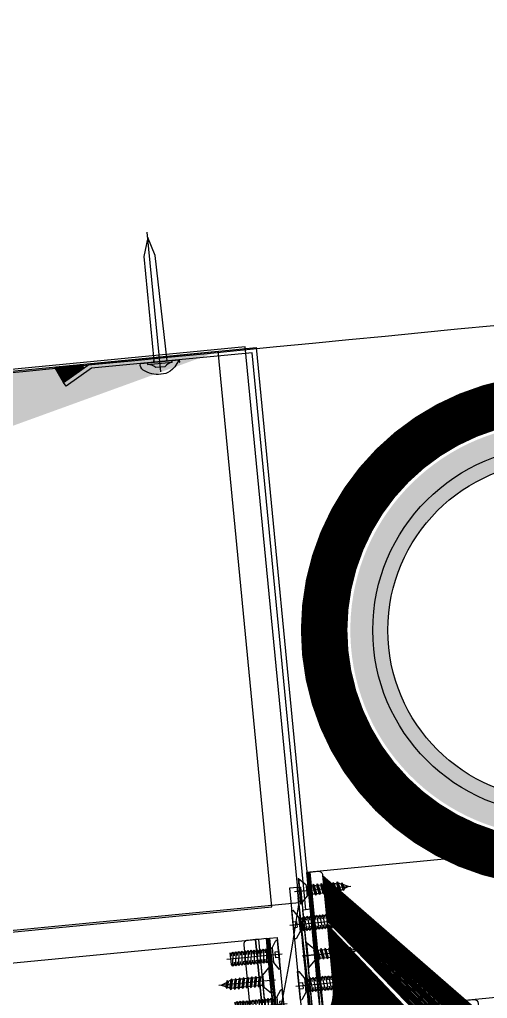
# Model space of a CAD drawing. Header units: inches. Extents: x 0 to 1813292486, y 0 to 3473589894.
# Drawn here: x 600651501.2 to 600651652, y 3473202965.8 to 3473203281.4 of the extents above; entities that cross this region are included whole.
import ezdxf
from ezdxf.enums import TextEntityAlignment as Align

# ---------------------------------------------------------------- set-up
doc = ezdxf.new("R2010")
doc.units = ezdxf.units.IN
doc.header["$LTSCALE"] = 1000
doc.header["$MEASUREMENT"] = 0
for name, pattern in [('AX-MALL-WALL-P02-QT$0$CENTER', [2, 1.25, -0.25, 0.25, -0.25]), ('AX-MALL-WALL-P02-QT$0$DASHED', [0.75, 0.5, -0.25]), ('AX-MALL-WALL-P02-QT$0$HIDDENX2', [0.75, 0.5, -0.25])]:
    doc.linetypes.add(name, pattern=pattern)
for name, color, linetype in [('A-Anno-Note', 241, 'Continuous'), ('AX-MALL-P02-200$0$A-Anno-Note', 241, 'Continuous'), ('AX-MALL-WALL-P02$0$A-Anno-Note', 241, 'Continuous'), ('AX-MALL-WALL-P02-QT$0$@F08_Hardware', 13, 'Continuous'), ('AX-MALL-WALL-P02-QT$0$A-Anno-Note', 241, 'Continuous'), ('AX-MALL-WALL-P02-QT$0$A-Detl-Patt', 8, 'Continuous'), ('AX-MALL-WALL-P02-QT$0$A-Detl-Thin', 131, 'Continuous'), ('AX-MALL-WALL-P02-QT$0$A-Wall', 2, 'Continuous'), ('AX-MALL-WALL-P02-QT$0$A-Wall-Patt', 13, 'Continuous'), ('AX-MALL-WALL-P02-QT$0$AX-14#-WALL-XT-100$0$A-Detl-Fine', 152, 'Continuous'), ('AX-MALL-WALL-P02-QT$0$DASH', 8, 'AX-MALL-WALL-P02-QT$0$DASHED'), ('AX-MALL-WALL-P02-QT$0$F23_Wall', 2, 'Continuous'), ('AX-MALL-WALL-P02-QT$0$GC', 2, 'Continuous'), ('AX-MALL-WALL-P02-QT$0$L18', 6, 'Continuous'), ('AX-MALL-WALL-P02-QT$0$M-Thin', 131, 'Continuous'), ('AX-MALL-WALL-P02-QT$0$SEAL', 95, 'Continuous'), ('AX-MALL-WALL-P02-QT$0$STAIR', 9, 'AX-MALL-WALL-P02-QT$0$DASHED'), ('AX-MALL-WALL-P02-QT$0$STSF', 2, 'Continuous'), ('AX-MALL-WALL-P02-QT$0$XC', 3, 'Continuous'), ('AX-MALL-WALL-P02-QT$0$zx', 1, 'AX-MALL-WALL-P02-QT$0$CENTER'), ('PX-MALL-P02-LG$0$P-Exsh', 31, 'Continuous'), ('PX-MALL-P02-LG$0$P-Hydt-Boxx', 221, 'Continuous'), ('PX-MALL-P02-LG$0$P-Hydt-Pipe', 221, 'Continuous'), ('PX-MALL-P02-LG$0$P-Pipe-Risr', 7, 'Continuous'), ('PX-MALL-P02-LG$0$P-Pipe-Risr-Arch', 6, 'Continuous'), ('PX-MALL-P02-LG$0$P-Pipe-Risr-W100', 6, 'Continuous'), ('PX-MALL-P02-LG$0$P-Pipe-Risr-W50', 6, 'Continuous')]:
    doc.layers.add(name, color=color, linetype=linetype)
doc.layers.add('AX-MALL-WALL-P02-QT$0$XC-T', color=4, linetype='Continuous', lineweight=40)
doc.styles.add('PX-MALL-P02-LG$0$jzfz', font='gbenor.shx', dxfattribs={"bigfont": 'gbcbig.shx'})

# ---------------------------------------------------------------- blocks, each defined once
blk = doc.blocks.new('AX-MALL-WALL-P02-QT$0$tj')
at = {"layer": 'AX-MALL-WALL-P02-QT$0$A-Detl-Patt'}
h = blk.add_hatch(dxfattribs=at)
h.set_pattern_fill('STEEL', color=256, scale=100.0000000000001, angle=50.43183869082386)
h.set_pattern_definition([(75.00000000004839, (-14278.19445574284, 156289.8254051208), (-153.3407249234246, 41.08752340989569), []), (75.00000000004839, (-14317.88195610046, 156358.5661673546), (-153.3407249234246, 41.08752340989569), [])])
edge = h.paths.add_edge_path()
edge.add_arc((274302.9537697641, 370915.3693751197), 354853.2281302969, 270.9601093956941, 275.9513128638887)
edge.add_line((311095.3180618286, 17974.67259407043), (323404.2928284407, 17664.898229599))
edge.add_arc((337498.5854798314, -5423.033113246463), 27049.98445535583, 84.4296474408203, 121.40245730350341, ccw=False)
edge.add_line((340124.270958662, 21499.21483898163), (352435.6233639717, 23411.5238032341))
edge.add_line((352435.6233639717, 23411.5238032341), (352460.3320846558, 23263.57286787033))
edge.add_arc((262948.9762239404, 558936.3422532297), 543099.989586636, 279.486523026639, 288.5053300047131)
edge.add_line((435325.042740941, 43917.80823612213), (435185.9318172932, 44187.60760259628))
edge.add_arc((262948.9762341097, 558936.342259489), 542799.9895904897, 279.51816553668203, 288.50044427399206, ccw=False)
edge.add_line((352706.5441896915, 23608.95860147476), (352681.7270303965, 23756.88773488998))
edge.add_line((352681.7270303965, 23756.88773488998), (340117.7681742907, 21803.84383869171))
edge.add_arc((337510.0970116529, -5455.006554111635), 27383.29552171703, 84.53552636432372, 121.2026843873002)
edge.add_line((323323.7129554749, 17967.02113437653), (311085.7617697716, 18275.00808191299))
edge.add_arc((274273.8104503512, 371474.5356685471), 355112.6948552598, 270.96411062040687, 275.9501261722048, ccw=False)
edge.add_line((280248.9759351015, 16412.11376953125), (280248.9759185314, 16111.96136569977))
blk = doc.blocks.new('AX-MALL-WALL-P02-QT$0$A$C002B55B7')
at = {"ltscale": 10}
h = blk.add_hatch(dxfattribs=at)
h.set_pattern_fill('ANSI32', color=1, scale=0.5, angle=1.272221872585407e-14)
h.set_pattern_definition([(44.99999999999999, (-15411800.43767611, -8863147.226349242), (-1.683798022700467, 1.683798022700466), []), (44.99999999999999, (-15411799.31514361, -8863147.226349242), (-1.683798022700467, 1.683798022700466), [])])
edge = h.paths.add_edge_path()
edge.add_line((0, 0), (0, 50))
edge.add_line((0, 50), (2.666666666045785, 50))
edge.add_arc((2.666666666045785, 48.66666666604578), 1.333333333954215, 0, 90, ccw=False)
edge.add_line((4, 48.66666666604578), (4, 9.5))
edge.add_arc((9.5, 9.5), 5.5, 180, 270)
edge.add_line((9.5, 4), (48.66666666604578, 4))
edge.add_arc((48.66666666604578, 2.666666666045785), 1.333333333954215, 0, 90, ccw=False)
edge.add_line((50, 2.666666666045785), (50, 0))
edge.add_line((50, 0), (0, 0))
at = {"color": 2}
blk.add_lwpolyline([(0, 0), (0, 50), (2.666666666045785, 50, -0.4142135623730951), (4, 48.66666666604578), (4, 9.5, 0.4142135623730951), (9.5, 4), (48.66666666604578, 4, -0.4142135623730951), (50, 2.666666666045785), (50, 0), (0, 0)], format="xyb", dxfattribs=at)
blk = doc.blocks.new('AX-MALL-WALL-P02-QT$0$ld')
at = {"layer": 'AX-MALL-WALL-P02-QT$0$@F08_Hardware'}
for p, q in [((0, 2.400000000001455), (-1.5, 4.625000000007276)), ((-3.086409948303611, 0), (14.87003548886082, 0)), ((-2, 1.625000000007276), (-2, -1.624999999992724)), ((-2, 0.9399999999805004), (-0.7765429112259881, 0.9400000000096043)), ((-0.7765429112259881, 0.9400000000096043), (-0.7765429112259881, -0.9399999999950523)), ((0, 2.400000000001455), (0, -2.399999999986903)), ((0.5, 1.900000000001455), (0.9532639619610563, 1.900000000001455)), ((1.319930628626025, 1.646504776326765), (0.9532639619610563, 1.900000000001455)), ((0.9532639619610563, 1.900000000001455), (0.9532639619610563, -1.899999999986903)), ((0.9532639619610563, 0.4465047763296752), (1.253263961960329, -2.253495223671052)), ((1.319930628626025, 1.646504776326765), (1.753263961960329, 2.246504776328948)), ((1.319930628626025, 1.646504776326765), (1.392152850850835, 0.9965047763289476)), ((2.319930628626025, 1.646504776326765), (1.753263961960329, 2.246504776328948)), ((1.753263961960329, 2.246504776328948), (2.253263961960329, -2.253495223671052)), ((2.319930628626025, 1.646504776326765), (2.753263961960329, 2.246504776328948)), ((2.319930628626025, 1.646504776326765), (2.392152850850835, 0.9965047763289476)), ((3.319930628626025, 1.646504776326765), (2.753263961960329, 2.246504776328948)), ((2.753263961960329, 2.246504776328948), (3.253263961960329, -2.253495223671052)), ((3.319930628626025, 1.646504776326765), (3.753263961960329, 2.246504776328948)), ((3.319930628626025, 1.646504776326765), (3.392152850850835, 0.9965047763289476)), ((4.319930628626025, 1.646504776326765), (3.753263961960329, 2.246504776328948)), ((3.753263961960329, 2.246504776328948), (4.253263961960329, -2.253495223671052)), ((4.319930628626025, 1.646504776326765), (4.753263961960329, 2.246504776328948)), ((4.319930628626025, 1.646504776326765), (4.392152850850835, 0.9965047763289476)), ((5.319930628626025, 1.646504776326765), (4.753263961960329, 2.246504776328948)), ((4.753263961960329, 2.246504776328948), (5.253263961960329, -2.253495223671052)), ((5.319930628626025, 1.646504776326765), (5.753263961960329, 2.246504776328948)), ((5.319930628626025, 1.646504776326765), (5.392152850850835, 0.9965047763289476)), ((6.319930628626025, 1.646504776326765), (5.753263961960329, 2.246504776328948)), ((5.753263961960329, 2.246504776328948), (6.253263961960329, -2.253495223671052)), ((6.319930628626025, 1.646504776326765), (6.753263961960329, 2.246504776328948)), ((6.319930628626025, 1.646504776326765), (6.392152850850835, 0.9965047763289476)), ((7.319930628626025, 1.646504776326765), (6.753263961960329, 2.246504776328948)), ((6.753263961960329, 2.246504776328948), (7.253263961960329, -2.253495223671052)), ((7.319930628626025, 1.646504776326765), (7.753263961960329, 2.246504776328948)), ((7.319930628626025, 1.646504776326765), (7.392152850850835, 0.9965047763289476)), ((8.319930628626025, 1.646504776326765), (7.753263961960329, 2.246504776328948)), ((7.753263961960329, 2.246504776328948), (8.253263961960329, -2.253495223671052)), ((8.319930628626025, 1.646504776326765), (8.753263961960329, 2.246504776328948)), ((8.319930628626025, 1.646504776326765), (8.392152850850835, 0.9965047763289476)), ((9.319930628626025, 1.646504776326765), (8.753263961960329, 2.246504776328948)), ((8.753263961960329, 2.246504776328948), (9.253263961960329, -2.253495223671052)), ((9.319930628626025, 1.646504776326765), (9.753263961960329, 2.246504776328948)), ((9.319930628626025, 1.646504776326765), (9.392152850850835, 0.9965047763289476)), ((10.31993062862603, 1.646504776326765), (9.753263961960329, 2.246504776328948)), ((9.753263961960329, 2.246504776328948), (10.25326396196033, -2.253495223671052)), ((10.31993062862603, 1.646504776326765), (10.75326396196033, 2.246504776328948)), ((10.31993062862603, 1.646504776326765), (10.39215285085083, 0.9965047763289476)), ((11.31993062862603, 1.646504776326765), (10.75326396196033, 2.246504776328948)), ((10.75326396196033, 2.246504776328948), (11.25326396196033, -2.253495223671052)), ((11.31993062862603, 1.646504776326765), (11.75326396196033, 2.246504776328948)), ((11.31993062862603, 1.646504776326765), (11.39215285085083, 0.9965047763289476)), ((12.31993062862603, 1.646504776326765), (11.75326396196033, 2.246504776328948)), ((11.75326396196033, 2.246504776328948), (12.25326396196033, -2.253495223671052)), ((12.31993062862603, 1.646504776326765), (12.75326396196033, 2.246504776328948)), ((12.31993062862603, 1.646504776326765), (12.39215285085083, 0.9965047763289476)), ((13.31993062862603, 1.646504776326765), (12.75326396196033, 2.246504776328948)), ((12.75326396196033, 2.246504776328948), (13.25326396196033, -2.253495223671052)), ((13.31993062862603, 1.646504776326765), (13.65326396196178, 2.108043237865786)), ((13.31993062862603, 1.646504776326765), (13.39215285085083, 0.9965047763289476)), ((13.65326396196178, 2.108043237865786), (13.65326396196178, -1.699649069825682)), ((-2, -0.9399999999950523), (-0.7765429112259881, -0.9399999999950523)), ((0, -2.399999999986903), (-1.5, -4.624999999992724)), ((0.5, -1.899999999986903), (0.9532639619610563, -1.899999999986903)), ((0.9532639619610563, -1.899999999986903), (1.253263961960329, -2.253495223671052)), ((1.686597295294632, -1.653495223672508), (1.253263961960329, -2.253495223671052)), ((1.614375073073461, -1.003495223671052), (1.686597295294632, -1.653495223672508)), ((1.686597295294632, -1.653495223672508), (2.253263961960329, -2.253495223671052)), ((2.686597295294632, -1.653495223672508), (2.253263961960329, -2.253495223671052)), ((2.614375073073461, -1.003495223671052), (2.686597295294632, -1.653495223672508)), ((2.686597295294632, -1.653495223672508), (3.253263961960329, -2.253495223671052)), ((3.686597295294632, -1.653495223672508), (3.253263961960329, -2.253495223671052)), ((3.614375073073461, -1.003495223671052), (3.686597295294632, -1.653495223672508)), ((3.686597295294632, -1.653495223672508), (3.753263961960329, -1.724083458964742)), ((3.753263961960329, -1.724083458964742), (4.253263961960329, -2.253495223671052)), ((4.686597295294632, -1.653495223672508), (4.253263961960329, -2.253495223671052)), ((4.614375073073461, -1.003495223671052), (4.686597295294632, -1.653495223672508)), ((4.686597295294632, -1.653495223672508), (5.253263961960329, -2.253495223671052)), ((5.686597295294632, -1.653495223672508), (5.253263961960329, -2.253495223671052)), ((5.614375073073461, -1.003495223671052), (5.686597295294632, -1.653495223672508)), ((5.686597295294632, -1.653495223672508), (6.253263961960329, -2.253495223671052)), ((6.686597295294632, -1.653495223672508), (6.253263961960329, -2.253495223671052)), ((6.614375073073461, -1.003495223671052), (6.686597295294632, -1.653495223672508)), ((6.686597295294632, -1.653495223672508), (7.253263961960329, -2.253495223671052)), ((7.686597295294632, -1.653495223672508), (7.253263961960329, -2.253495223671052)), ((7.614375073073461, -1.003495223671052), (7.686597295294632, -1.653495223672508)), ((7.686597295294632, -1.653495223672508), (8.253263961960329, -2.253495223671052)), ((8.686597295294632, -1.653495223672508), (8.253263961960329, -2.253495223671052)), ((8.614375073073461, -1.003495223671052), (8.686597295294632, -1.653495223672508)), ((8.686597295294632, -1.653495223672508), (9.253263961960329, -2.253495223671052)), ((9.686597295294632, -1.653495223672508), (9.253263961960329, -2.253495223671052)), ((9.614375073073461, -1.003495223671052), (9.686597295294632, -1.653495223672508)), ((9.686597295294632, -1.653495223672508), (10.25326396196033, -2.253495223671052)), ((10.68659729529463, -1.653495223672508), (10.25326396196033, -2.253495223671052)), ((10.61437507307346, -1.003495223671052), (10.68659729529463, -1.653495223672508)), ((10.68659729529463, -1.653495223672508), (11.25326396196033, -2.253495223671052)), ((11.68659729529463, -1.653495223672508), (11.25326396196033, -2.253495223671052)), ((11.61437507307346, -1.003495223671052), (11.68659729529463, -1.653495223672508)), ((11.68659729529463, -1.653495223672508), (12.25326396196033, -2.253495223671052)), ((12.68659729529463, -1.653495223672508), (12.25326396196033, -2.253495223671052)), ((12.61437507307346, -1.003495223671052), (12.68659729529463, -1.653495223672508)), ((12.68659729529463, -1.653495223672508), (13.25326396196033, -2.253495223671052)), ((13.65326396196178, -1.699649069825682), (13.25326396196033, -2.253495223671052))]:
    blk.add_line(p, q, dxfattribs=at)
blk.add_lwpolyline([(-1.5, -4.624999999992724), (-2, -4.624999999992724), (-2, 4.625000000007276), (-1.5, 4.625000000007276)], dxfattribs=at)
for centre, start, end in [((0.5, 2.400000000001455), 180, 270), ((0.5, -2.399999999986903), 90, 180)]:
    blk.add_arc(centre, 0.5, start, end, dxfattribs=at)
blk = doc.blocks.new('AX-MALL-WALL-P02-QT$0$GB846-85-ST3_5×16-C-H')
at = {"color": 3, "linetype": 'Continuous'}
for p, q in [((-2.350000000000051, 4.09999999999981), (-2.349999999999795, -4.100000000000207)), ((-2.350000000000051, 4.09999999999981), (-2.149999999999977, 4.099999999999795)), ((-2.149999999999977, 4.099999999999795), (-2.149999999999835, -4.100000000000207)), ((-2.149999999999977, 4.099999999999795), (0, 1.94999999999979)), ((0, 1.94999999999979), (0, 1.419999999999789)), ((0.09999999999999432, 1.319999999999794), (0.7950245569608967, 1.319999999999794)), ((1.051945426750365, 1.764999999999915), (0.7950245569608967, 1.319999999999794)), ((1.051945426750365, 1.764999999999915), (1.308866296539833, 1.319999999999794)), ((1.308866296539861, 1.319999999999794), (2.095024556960908, 1.31999999999978)), ((2.351945426750376, 1.764999999999915), (2.095024556960908, 1.319999999999794)), ((2.351945426750376, 1.764999999999915), (2.608866296539844, 1.319999999999794)), ((2.608866296539901, 1.31999999999978), (3.395024556960919, 1.319999999999794)), ((3.651945426750387, 1.764999999999915), (3.395024556960919, 1.319999999999794)), ((3.651945426750387, 1.764999999999915), (3.908866296539856, 1.319999999999794)), ((3.908866296539884, 1.31999999999978), (4.695024556960874, 1.319999999999794)), ((4.951945426750399, 1.764999999999915), (4.695024556960931, 1.319999999999794)), ((4.951945426750399, 1.764999999999915), (5.208866296539867, 1.319999999999794)), ((5.208866296539895, 1.31999999999978), (5.995024556960914, 1.31999999999978)), ((6.25194542675041, 1.764999999999915), (5.995024556960942, 1.319999999999794)), ((6.25194542675041, 1.764999999999915), (6.508866296539878, 1.319999999999794)), ((6.508866296539907, 1.31999999999978), (7.295024556960954, 1.31999999999978)), ((7.551945426750422, 1.764999999999915), (7.295024556960954, 1.319999999999794)), ((7.551945426750422, 1.764999999999915), (7.80886629653989, 1.319999999999794)), ((7.80886629653989, 1.31999999999978), (8.595024556960965, 1.319999999999794)), ((8.851945426750433, 1.764999999999915), (8.595024556960965, 1.319999999999794)), ((8.851945426750433, 1.764999999999915), (9.108866296539901, 1.319999999999794)), ((9.10886629653993, 1.319999999999794), (9.895024556960948, 1.319999999999794)), ((10.15194542675044, 1.764999999999915), (9.895024556960976, 1.319999999999794)), ((10.15194542675044, 1.764999999999915), (10.40886629653991, 1.319999999999794)), ((10.40886629653991, 1.319999999999794), (10.46323809766736, 1.319999999999794)), ((11.28316833731253, 0.9803737745389469), (10.46323809766736, 1.319999999999794)), ((11.50758828104162, 1.369080519309406), (11.28316833731253, 0.9803737745389469)), ((11.50758828104162, 1.369080519309406), (11.87308449909588, 0.7360224996652249)), ((13.65000000000009, -2.557953848736361e-13), (11.87308449909588, 0.7360224996652107)), ((-2.149999999999835, -4.100000000000207), (0.1557106781187656, -1.79428932188155)), ((0.2480545732497035, -1.765000000000214), (0.2264213562374096, -1.765000000000214)), ((0.5049754430391431, -1.320000000000192), (0.2480545732497035, -1.765000000000214)), ((0.5049754430391147, -1.320000000000164), (1.291133703460275, -1.320000000000164)), ((1.291133703460304, -1.320000000000192), (1.548054573249715, -1.765000000000214)), ((1.804975443039154, -1.320000000000192), (1.548054573249715, -1.765000000000214)), ((1.804975443039154, -1.320000000000178), (2.591133703460315, -1.320000000000192)), ((2.591133703460315, -1.320000000000192), (2.848054573249726, -1.765000000000214)), ((3.104975443039166, -1.320000000000192), (2.848054573249726, -1.765000000000214)), ((3.104975443039137, -1.320000000000164), (3.891133703460326, -1.320000000000178)), ((3.891133703460326, -1.320000000000192), (4.148054573249738, -1.765000000000214)), ((4.404975443039177, -1.320000000000192), (4.148054573249738, -1.765000000000214)), ((4.404975443039149, -1.320000000000178), (5.191133703460338, -1.320000000000192)), ((5.191133703460338, -1.320000000000192), (5.448054573249749, -1.765000000000214)), ((5.704975443039189, -1.320000000000192), (5.448054573249749, -1.765000000000214)), ((5.704975443039189, -1.320000000000192), (6.491133703460349, -1.320000000000192)), ((6.491133703460349, -1.320000000000192), (6.74805457324976, -1.765000000000214)), ((7.0049754430392, -1.320000000000192), (6.74805457324976, -1.765000000000214)), ((7.004975443039172, -1.320000000000178), (7.79113370346036, -1.320000000000178)), ((7.79113370346036, -1.320000000000192), (8.048054573249772, -1.765000000000214)), ((8.304975443039211, -1.320000000000192), (8.048054573249772, -1.765000000000214)), ((8.304975443039211, -1.320000000000178), (9.091133703460372, -1.320000000000178)), ((9.091133703460372, -1.320000000000192), (9.348054573249783, -1.765000000000214)), ((9.604975443039223, -1.320000000000192), (9.348054573249783, -1.765000000000214)), ((9.604975443039223, -1.320000000000178), (10.40759906498641, -1.320000000000235)), ((10.40759906498641, -1.320000000000235), (10.64275694121662, -1.727305389430967)), ((11.00825315927105, -1.094247369786629), (10.64275694121662, -1.727305389430967)), ((11.64682206621967, -0.8297434680187052), (11.00825315927105, -1.094247369786629)), ((11.64682206621967, -0.8297434680187052), (11.87124200994879, -1.218450212789207)), ((12.23673822800311, -0.5853921931448838), (11.87124200994879, -1.218450212789207)), ((13.65000000000009, -1.989519660128281e-13), (12.23673822800311, -0.585392193144898)), ((-2.349999999999795, -4.100000000000207), (-2.149999999999835, -4.100000000000207))]:
    blk.add_line(p, q, dxfattribs=at)
at = {"color": 6, "linetype": 'Continuous'}
for p, q in [((0, 1.419999999999789), (0, -1.95000000000033)), ((2.842170943040401e-14, 1.367181195972819), (0.5049754430391431, -1.320000000000192)), ((0.7950245569608967, 1.319999999999794), (1.291133703460304, -1.320000000000192)), ((1.051945426750422, 1.764999999999816), (1.548054573249715, -1.7650000000002)), ((1.308866296539833, 1.319999999999794), (1.804975443039154, -1.320000000000192)), ((2.095024556960908, 1.319999999999794), (2.591133703460315, -1.320000000000192)), ((2.351945426750433, 1.764999999999816), (2.848054573249726, -1.7650000000002)), ((2.608866296539844, 1.319999999999794), (3.104975443039166, -1.320000000000192)), ((3.395024556960919, 1.319999999999794), (3.891133703460326, -1.320000000000192)), ((3.651945426750444, 1.764999999999816), (4.148054573249738, -1.7650000000002)), ((3.908866296539856, 1.319999999999794), (4.404975443039177, -1.320000000000192)), ((4.695024556960931, 1.319999999999794), (5.191133703460338, -1.320000000000192)), ((4.951945426750456, 1.764999999999816), (5.448054573249749, -1.7650000000002)), ((5.208866296539867, 1.319999999999794), (5.704975443039189, -1.320000000000192)), ((5.995024556960942, 1.319999999999794), (6.491133703460349, -1.320000000000192)), ((6.251945426750467, 1.764999999999816), (6.74805457324976, -1.7650000000002)), ((6.508866296539878, 1.319999999999794), (7.0049754430392, -1.320000000000192)), ((7.295024556960954, 1.319999999999794), (7.79113370346036, -1.320000000000192)), ((7.551945426750478, 1.764999999999816), (8.048054573249772, -1.7650000000002)), ((7.80886629653989, 1.319999999999794), (8.304975443039211, -1.320000000000192)), ((8.595024556960965, 1.319999999999794), (9.091133703460372, -1.320000000000192)), ((8.85194542675049, 1.764999999999816), (9.348054573249783, -1.7650000000002)), ((9.108866296539901, 1.319999999999794), (9.604975443039223, -1.320000000000192)), ((9.895024556960976, 1.319999999999794), (10.40759906498641, -1.320000000000235)), ((10.1519454267505, 1.764999999999816), (10.64275694121662, -1.727305389430967)), ((10.40886629653991, 1.319999999999794), (11.00825315927105, -1.094247369786629)), ((11.28316833731253, 0.9803737745389469), (11.64682206621967, -0.8297434680187052)), ((11.50758828104162, 1.369080519309406), (11.87124200994879, -1.218450212789207)), ((11.87308449909588, 0.7360224996651965), (12.23673822800311, -0.5853921931448838)), ((5.684341886080801e-14, -3.979039320256561e-13), (0.2480545732497035, -1.7650000000002))]:
    blk.add_line(p, q, dxfattribs=at)
at = {"color": 1, "linetype": 'AX-MALL-WALL-P02-QT$0$CENTER', "ltscale": 2.357947691000002}
for p, q in [((-3.92423110522725, -1.84741111297626e-13), (2.842170943040401e-14, -1.989519660128281e-13)), ((-3.490566122965134, -1.989519660128281e-13), (14.33188799097064, -1.989519660128281e-13))]:
    blk.add_line(p, q, dxfattribs=at)
at = {"color": 3, "linetype": 'Continuous'}
for centre, start, end in [((0.09999999999999432, 1.419999999999789), 180.0000000000024, 270), ((0.2264213562374096, -1.865000000000208), 90, 135.0000000000006)]:
    blk.add_arc(centre, 0.1, start, end, dxfattribs=at)
blk = doc.blocks.new('AX-MALL-WALL-P02-QT$0$SD37x42')
at = {"layer": 'AX-MALL-WALL-P02-QT$0$L18'}
for points in [[(-4, 0.5999999999986585, 0.2084405735842766), (-1.5, 1.799999999998704), (1.5, 1.799999999998704, 0.2084405735842766), (4, 0.5999999999986585), (-4.000000000001819, 0.5999999999986585), (-4, -1.250555214937776e-12), (4, 1.250555214937776e-12), (4, 0.5999999999986585)], [(-2.350000000000364, -7.958078640513122e-13, -0.414213562373131), (-1.850000000000364, -0.5000000000007958), (-1.850000000000364, -34.2000000000013), (0, -40.2000000000013), (1.849999999999454, -34.2000000000013), (1.849999999999454, -0.5000000000007958, -0.414213562373095), (2.349999999999454, -7.958078640513122e-13)]]:
    blk.add_lwpolyline(points, format="xyb", dxfattribs=at)
at = {"layer": 'AX-MALL-WALL-P02-QT$0$zx'}
blk.add_line((0, 3.284486051296312), (0, -41.9599113763594), dxfattribs=at)
blk = doc.blocks.new('AX-MALL-WALL-P02-QT$0$Pm6-sh')
at = {"layer": 'AX-MALL-WALL-P02-QT$0$SEAL'}
h = blk.add_hatch(dxfattribs=at)
h.set_pattern_fill('ANSI37', color=256, scale=10, style=0)
h.set_pattern_definition([(44.99999999999999, (-19.99160936398599, -250.6485757686158), (-0.8838834764831844, 0.8838834764831844), []), (135, (-19.99160936398599, -250.6485757686158), (-0.8838834764831844, -0.8838834764831844), [])])
edge = h.paths.add_edge_path()
edge.add_arc((-0.1900467915774766, -4.521582304008564), 8.617608668481965, 88.77925127449454, 128.8620474018337)
edge.add_arc((-4.281924022181625, 0.5745069437180255), 2.082086379939756, 129.1744172430505, 196.0173535343711)
edge.add_line((-6.283179994102795, -2.273736754432321e-13), (6.283179994102795, -1.13686837721616e-13))
edge.add_arc((4.281924022181697, 0.574506943718061), 2.082086379939664, 343.9826464656304, 410.8255827569511)
edge.add_arc((0.1900467915774762, -4.521582304008486), 8.617608668481887, 51.13795259816609, 91.22074872550532)
blk.add_lwpolyline([(-0.006453183339459656, 4.094070460008197, 0.176699502915152), (-5.597143060081123, 2.188595719429372, 0.300218596868722), (-6.283179994102795, -2.273736754432321e-13), (6.283179994102795, -1.13686837721616e-13, 0.3002185968687222), (5.597143060081095, 2.188595719429372, 0.1766995029151519), (0.006453183339488078, 4.094070460008197)], format="xyb", dxfattribs=at)
blk = doc.blocks.new('AX-MALL-WALL-P02-QT$0$1300XF')
at = {"ltscale": 10}
h = blk.add_hatch(dxfattribs=at)
h.set_pattern_fill('ANSI32', color=1, scale=0.5, angle=0.00822938561474375)
h.set_pattern_definition([(45.00822938561474, (-14800619.95787651, -9006674.25983179), (-1.684039849030149, 1.683556161634803), []), (45.00822938561474, (-14800618.83534402, -9006674.259670561), (-1.684039849030149, 1.683556161634803), [])])
edge = h.paths.add_edge_path()
edge.add_line((927.608148522675, -464.7940306160017), (935.0587640907615, -435.7339492756873))
edge.add_line((935.0587640907615, -435.7339492756873), (932.4756457525655, -435.0716723482474))
edge.add_arc((932.1445072739734, -436.3632315229042), 1.333333339283384, 75.6198766673752, 165.6198766673752)
edge.add_line((930.8529480993166, -436.0320930443122), (925.8444787506596, -455.5669255033135))
edge.add_arc((921.4854665529565, -454.4493331667036), 4.499999996730435, 255.619876967574, 345.61987696757404, ccw=False)
edge.add_line((920.3678742163465, -458.8083453644067), (900.8330417609541, -453.799876026751))
edge.add_arc((900.5019032880082, -455.0914351883112), 1.333333325194747, 75.61987676262761, 165.6198767626276)
edge.add_line((899.210344126448, -454.7602967153653), (898.548067178519, -457.3434150535031))
edge.add_line((898.548067178519, -457.3434150535031), (927.608148522675, -464.7940306160017))
at = {"layer": 'AX-MALL-WALL-P02-QT$0$M-Thin', "linetype": 'Continuous'}
h = blk.add_hatch(dxfattribs=at)
h.set_pattern_fill('ANSI37', color=8, angle=270, style=0)
h.set_pattern_definition([(314.9999999999999, (-27469781.80739798, 46087469.09963483), (2.245064030267289, 2.245064030267288), []), (45, (-27469781.80739798, 46087469.09963483), (-2.245064030267288, 2.245064030267289), [])])
h.paths.add_polyline_path([(946.4978983532637, -469.6342116054147), (945.5291933155968, -469.3859968818724), (957.9399292897433, -420.9507449306548), (958.9086343328818, -421.1989596411586)])
h = blk.add_hatch(dxfattribs=at)
h.set_pattern_fill('ANSI37', color=8, angle=270, style=0)
h.set_pattern_definition([(314.9999999999999, (-27469772.11051247, 46087510.2456787), (2.245064030267289, 2.245064030267288), []), (45, (-27469772.11051247, 46087510.2456787), (-2.245064030267288, 2.245064030267289), [])])
h.paths.add_polyline_path([(936.2815259303898, -495.4048486705869), (935.3128208852722, -495.1566339432611), (953.4215885325684, -424.4837322700769), (954.3902935758815, -424.7319470010698)])
h = blk.add_hatch(dxfattribs=at)
h.set_pattern_fill('ANSI37', color=8, angle=270, style=0)
h.set_pattern_definition([(314.9999999999999, (-27570215.54331563, 46243242.36268171), (2.245064030267289, 2.245064030267288), []), (45, (-27570215.54331563, 46243242.36268171), (-2.245064030267288, 2.245064030267289), [])])
h.paths.add_polyline_path([(925.1414179670974, -492.5503793973476), (924.1727129332721, -492.3021646682173), (938.442606769444, -436.6022520288243), (939.4113118089736, -436.8504667579546)])
h = blk.add_hatch(dxfattribs=at)
h.set_pattern_fill('ANSI37', color=8, angle=270, style=0)
h.set_pattern_definition([(314.9999999999999, (-27570213.74020114, 46243201.21663786), (2.245064030267289, 2.245064030267288), []), (45, (-27570213.74020114, 46243201.21663786), (-2.245064030267288, 2.245064030267289), [])])
h.paths.add_polyline_path([(927.6081500835717, -464.7940245735808), (928.5768551193178, -465.0422392915934), (936.0203368197544, -435.9810661896481), (935.051631776616, -435.7328514847904)])
at = {"layer": 'AX-MALL-WALL-P02-QT$0$SEAL'}
h = blk.add_hatch(dxfattribs=at)
h.set_pattern_fill('ANSI33', color=256, scale=15, angle=209.9999999999999, style=0)
h.set_pattern_definition([(284.9999999999998, (-14726210.65778494, -9147197.322050596), (-3.622221848584005, -0.9705714191344534), []), (284.9999999999998, (-14726208.36138831, -9147198.64787581), (-3.622221848584005, -0.9705714191344534), [1.874999999999999, -0.9374999999999993])])
edge = h.paths.add_edge_path()
edge.add_line((936.9084697644575, -240.0695339366794), (947.8939430973842, -242.8843806274235))
edge.add_line((947.8939431160688, -242.884380631207), (937.8765725400299, -245.686578564404))
edge.add_arc((924.7738736216561, -245.0528916381882), 13.11801348290959, 357.2311568340137, 382.326659324864)
at = {"color": 2, "ltscale": 10}
blk.add_line((961.1505873241113, -421.7734232005314), (957.9399292897433, -420.9507449306548), dxfattribs=at)
at = {"color": 4, "ltscale": 10}
blk.add_lwpolyline([(952.2166069821105, -429.1864013746381, -0.08331468260540871), (817.0773010216653, -604.1000171712949), (274.1162508055568, -255.7887004967779), (952.2949094976648, -429.2064241860062), (996.8880384489894, -254.8176262397319), (318.7093797512352, -81.39990255609155), (274.1162508055568, -255.7887004967779)], format="xyb", dxfattribs=at)
at = {"color": 2, "ltscale": 10}
blk.add_lwpolyline([(934.0866869147867, -499.9418543819338), (953.4215885325684, -424.4837322700769), (950.9998259339482, -423.8631954770535), (932.2675759475096, -496.9693552757963)], dxfattribs=at)
at = {"layer": 'AX-MALL-WALL-P02-QT$0$A-Anno-Note', "color": 2}
blk.add_lwpolyline([(285.5340348462923, -269.3082487191423), (935.0518090166152, -435.732160186395)], dxfattribs=at)
blk.add_lwpolyline([(927.608148522675, -464.7940306160017), (935.0587640907615, -435.7339492756873), (932.4756457525655, -435.0716723482474, 0.4142135623730951), (930.8529480993166, -436.0320930443122), (925.8444787506596, -455.5669255033135, -0.4142135623730951), (920.3678742163465, -458.8083453644067), (900.8330417609541, -453.799876026751, 0.4142135623730951), (899.210344126448, -454.7602967153653), (898.548067178519, -457.3434150535031), (927.608148522675, -464.7940306160017)], format="xyb", dxfattribs=at)
at = {"layer": 'AX-MALL-WALL-P02-QT$0$A-Anno-Note', "color": 3}
for points in [[(921.7509503363981, -491.6816278770566), (936.0311015433981, -435.9839002731605)], [(923.5521761383861, -494.7239272817387), (938.4426691922708, -436.6020085550263), (936.0209066029638, -435.9814717713743)]]:
    blk.add_lwpolyline(points, dxfattribs=at)
at = {"layer": 'AX-MALL-WALL-P02-QT$0$AX-14#-WALL-XT-100$0$A-Detl-Fine', "color": 2}
blk.add_lwpolyline([(928.5768551211222, -465.0422392934561), (936.0272754784673, -435.9829193092883)], dxfattribs=at)
at = {"layer": 'AX-MALL-WALL-P02-QT$0$DASH', "color": 8, "linetype": 'AX-MALL-WALL-P02-QT$0$HIDDENX2', "ltscale": 5}
blk.add_line((1118.517087886052, -509.5819615703076), (947.4908799417317, -465.7589125335217), dxfattribs=at)
at = {"layer": 'AX-MALL-WALL-P02-QT$0$F23_Wall'}
blk.add_lwpolyline([(923.9152840077877, -497.3355998322368), (939.4112493823632, -436.8507102317526), (941.833011973591, -437.4712470378727), (926.9396982136532, -495.6041743252426)], dxfattribs=at)
at = {"layer": 'AX-MALL-WALL-P02-QT$0$GC', "linetype": 'ByBlock'}
blk.add_lwpolyline([(958.2771010565921, -413.5917132328614), (958.277134451957, -413.5917217787355), (998.3185694515123, -257.3533202093095), (947.910966247262, -244.4372016936541), (938.2806609272957, -247.1311243698001), (937.876572519599, -245.6865785606205), (947.8939427398145, -242.8843807354569), (1000.143949085788, -256.2725847325637), (959.3578365407302, -415.417092865333), (959.3578365407302, -415.417092865333), (954.9767517149448, -432.5151076577604), (953.5236941538169, -432.1427855770453)], close=True, dxfattribs=at)
at = {"layer": 'AX-MALL-WALL-P02-QT$0$M-Thin', "color": 8, "linetype": 'Continuous'}
for points in [[(946.4978983532637, -469.6342116054147), (945.5291933155968, -469.3859968818724), (957.9399292897433, -420.9507449306548), (958.9086343328818, -421.1989596411586)], [(936.2815259303898, -495.4048486705869), (935.3128208852722, -495.1566339432611), (953.4215885325684, -424.4837322700769), (954.3902935758815, -424.7319470010698)], [(925.1414179670974, -492.5503793973476), (924.1727129332721, -492.3021646682173), (938.442606769444, -436.6022520288243), (939.4113118089736, -436.8504667579546)], [(927.6081500835717, -464.7940245735808), (928.5768551193178, -465.0422392915934), (936.0203368197544, -435.9810661896481), (935.051631776616, -435.7328514847904)]]:
    blk.add_lwpolyline(points, close=True, dxfattribs=at)
at = {"layer": 'AX-MALL-WALL-P02-QT$0$SEAL'}
blk.add_lwpolyline([(936.9084697644575, -240.0695339366794, -0.1099395372882252), (937.8765725195408, -245.6865785624832)], format="xyb", dxfattribs=at)
at = {"layer": 'AX-MALL-WALL-P02-QT$0$STSF'}
for p, q in [((958.9089679121971, -421.1976577918394), (946.4980210699723, -469.6337326839566)), ((1129.935175852792, -465.0207068304881), (958.9089679121971, -421.1976577918394))]:
    blk.add_line(p, q, dxfattribs=at)
at = {"layer": 'AX-MALL-WALL-P02-QT$0$XC', "linetype": 'ByBlock'}
for p, q in [((952.554989127384, -431.8945708628162), (935.6609891225235, -497.8266112674028)), ((954.9767517149448, -432.5151076577604), (952.554989127384, -431.8945708628162)), ((938.7032885327935, -496.0253854691982), (954.9767517149448, -432.5151076577604))]:
    blk.add_line(p, q, dxfattribs=at)
at = {"color": 2, "ltscale": 10, "rotation": 345.6281063959279}
blk.add_blockref('AX-MALL-WALL-P02-QT$0$A$C002B55B7', (946.4978983532637, -469.6342116054147), dxfattribs=at)
at = {"color": 3, "linetype": 'Continuous', "rotation": 345.6281063959279}
for p in [(955.8765567112714, -426.3838321696967), (951.1851827576174, -446.7081094272435)]:
    blk.add_blockref('AX-MALL-WALL-P02-QT$0$GB846-85-ST3_5×16-C-H', p, dxfattribs=at)
at = {"color": 8, "rotation": 345.6281063959279}
for p in [(950.0031295475201, -435.8105321209878), (945.0880518816411, -454.9925553090288)]:
    blk.add_blockref('AX-MALL-WALL-P02-QT$0$ld', p, dxfattribs=at)
at = {"color": 8, "extrusion": (0, 0, -1), "zscale": -1, "rotation": 14.37189360407193}
for p in [(-938.5246092565358, -442.3290185276419), (-934.5477277506725, -457.8517390619963)]:
    blk.add_blockref('AX-MALL-WALL-P02-QT$0$ld', p, dxfattribs=at)
at = {"color": 3, "linetype": 'Continuous', "extrusion": (0, 0, -1), "zscale": -1, "rotation": 14.37189360407193}
blk.add_blockref('AX-MALL-WALL-P02-QT$0$GB846-85-ST3_5×16-C-H', (-932.8022390305996, -449.1561923623085), dxfattribs=at)
at = {"layer": 'AX-MALL-WALL-P02-QT$0$STAIR', "rotation": 165.628106395928}
blk.add_blockref('AX-MALL-WALL-P02-QT$0$SD37x42', (969.3768010772183, -249.9374685026123), dxfattribs=at)
at = {"layer": 'AX-MALL-WALL-P02-QT$0$XC-T', "extrusion": (0, 0, -1), "zscale": -1, "rotation": 194.371893604072}
blk.add_blockref('AX-MALL-WALL-P02-QT$0$Pm6-sh', (-969.3768010772183, -249.9374685026123), dxfattribs=at)
blk = doc.blocks.new('AX-MALL-WALL-P02-QT$0$mqst2')
at = {"color": 6, "rotation": 19.88096330962843}
blk.add_blockref('AX-MALL-WALL-P02-QT$0$1300XF', (436959.7846493721, -44197.5183763504), dxfattribs=at)
blk = doc.blocks.new('AX-MALL-WALL-P02-QT')
at = {"layer": 'AX-MALL-WALL-P02-QT$0$A-Wall-Patt'}
h = blk.add_hatch(dxfattribs=at)
h.set_pattern_fill('普通砖', color=256, scale=200, style=0)
h.set_pattern_definition([(45, (0, 359.0227), (-353.55353201463, 353.55353201463), [])])
h.paths.add_polyline_path([(600447033.2606918, 3473038706.645939), (600446702.1656954, 3473038656.684896, 0.0003477216627317073), (600447428.1149981, 3473038463.928446), (600447479.306713, 3473038657.265997, -8.786173015678211e-05), (600447295.9176887, 3473038705.858038)])
at = {"layer": 'AX-MALL-WALL-P02-QT$0$A-Wall'}
blk.add_arc((600585650.4275, 3473560492.999328), 540018.2946147479, 255.0899155022401, 255.1696074339075, dxfattribs=at)
at = {"layer": 'AX-MALL-WALL-P02-QT$0$A-Anno-Note', "rotation": 339.5681613092181}
blk.add_blockref('AX-MALL-WALL-P02-QT$0$mqst2', (600052179.2710491, 3473232742.396311), dxfattribs=at)
at = {"layer": 'AX-MALL-WALL-P02-QT$0$A-Detl-Thin', "rotation": 339.5681613091762}
blk.add_blockref('AX-MALL-WALL-P02-QT$0$tj', (600144118.6961328, 3473128496.287411), dxfattribs=at)
blk = doc.blocks.new('AX-MALL-WALL-P02')
at = {"layer": 'AX-MALL-WALL-P02$0$A-Anno-Note'}
blk.add_blockref('AX-MALL-WALL-P02-QT', (0, 0), dxfattribs=at)
blk = doc.blocks.new('PX-MALL-P02-LG$0$XHS1')
at = {"layer": 'PX-MALL-P02-LG$0$P-Hydt-Boxx', "ltscale": 0.7}
for p, q in [((350.0030006170273, 240), (-349.9969996213913, 240)), ((-349.9969997406006, 239.9999995231628), (-349.9969996213913, 60)), ((350.0030006170273, 60), (-349.996999502182, 60))]:
    blk.add_line(p, q, dxfattribs=at)
blk.add_solid([(350.0030006170273, 240), (350.0030002593994, 60.00000047683716), (-349.9969996213913, 60)], dxfattribs=at)
blk = doc.blocks.new('PX-MALL-P02-LG$0$20211220143732')
at = {"layer": 'PX-MALL-P02-LG$0$P-Hydt-Boxx', "ltscale": 0.7, "xscale": -1}
blk.add_blockref('PX-MALL-P02-LG$0$XHS1', (-349.9969999989844, 0), dxfattribs=at)
blk = doc.blocks.new('PX-MALL-P02-LG$0$P-Risr')
at = {"layer": 'PX-MALL-P02-LG$0$P-Pipe-Risr-W50'}
h = blk.add_hatch(color=0, dxfattribs=at)
edge = h.paths.add_edge_path()
edge.add_ellipse((0, 0), major_axis=(47.05795628796547, 47.05795628796547), ratio=0.9999999999999695, start_angle=225.0000000000009, end_angle=405.0000000000009, ccw=False)
edge.add_ellipse((0, 0), major_axis=(47.05795628796764, 47.05795628796764), ratio=0.9999999999998785, start_angle=133.9675974886221, end_angle=225.0000000000035, ccw=False)
edge.add_line((-66.53919663240958, 1.199087783927098), (-54.4367953546693, 1.199087783927098))
edge.add_ellipse((0, 0), major_axis=(-38.50196423560672, 38.50196423560672), ratio=0.9999999999999859, start_angle=43.73814098242129, end_angle=134.9999999999996)
edge.add_ellipse((0, 0), major_axis=(38.50196423561096, 38.50196423561096), ratio=0.9999999999998216, start_angle=225.0000000000051, end_angle=405.0000000000051)
edge.add_ellipse((0, 0), major_axis=(38.50196423560679, 38.50196423560679), ratio=0.9999999999999831, start_angle=45.00000000000048, end_angle=133.7381409824204)
edge.add_line((-54.43679535467527, 1.199087783927098), (-66.53919663241555, 1.199087783927098))
edge.add_ellipse((0, 0), major_axis=(-47.05795628796762, 47.05795628796762), ratio=0.9999999999998742, start_angle=-45.00000000000358, end_angle=43.967597488629224, ccw=False)
at = {"layer": 'PX-MALL-P02-LG$0$P-Pipe-Risr-Arch', "ltscale": 0.7}
blk.add_circle((0, 0), 59.29000000000001, dxfattribs=at)
at = {"layer": 'PX-MALL-P02-LG$0$P-Pipe-Risr-W100', "color": 0, "const_width": 15}
blk.add_lwpolyline([(-75, 0, 1), (75, 0, 1)], format="xyb", close=True, dxfattribs=at)
at = {"layer": 'PX-MALL-P02-LG$0$P-Pipe-Risr-W50'}
blk.add_circle((0, 0), 54.45000000000001, dxfattribs=at)
at = {"layer": 'PX-MALL-P02-LG$0$P-Pipe-Risr', "style": 'PX-MALL-P02-LG$0$jzfz', "width": 0.6, "flags": 1}
for tag, p in [('SYS-MARK', (0.3310501334344735, -45.65933377496549)), ('RANGE', (0.3337570973526454, -45.67887874227017))]:
    blk.add_attdef(tag, text='', height=0.015625, dxfattribs=at).set_placement(p, align=Align.MIDDLE)
blk = doc.blocks.new('PX-MALL-P02-LG')
at = {"layer": 'PX-MALL-P02-LG$0$P-Exsh', "xscale": -1, "rotation": 165.077193074877}
blk.add_blockref('PX-MALL-P02-LG$0$20211220143732', (600447221.2693895, 3473038581.148089), dxfattribs=at)
at = {"layer": 'PX-MALL-P02-LG$0$P-Hydt-Pipe', "color": 221, "rotation": 345.0771940520521}
blk.add_blockref('PX-MALL-P02-LG$0$P-Risr', (600447276.6939653, 3473038400.792563), dxfattribs=at)
blk = doc.blocks.new('AX-MALL-P02-200')
at = {"layer": 'AX-MALL-P02-200$0$A-Anno-Note'}
blk.add_blockref('AX-MALL-WALL-P02', (0, 0), dxfattribs=at)
blk.add_blockref('PX-MALL-P02-LG', (0, 0), dxfattribs=at)

msp = doc.modelspace()

# ---------------------------------------------------------------- block references
at = {"layer": 'A-Anno-Note', "rotation": 20.43183869077545}
msp.add_blockref('AX-MALL-P02-200', (1250392458.527329, 9048125.682563305), dxfattribs=at)

doc.saveas('drawing.dxf')
